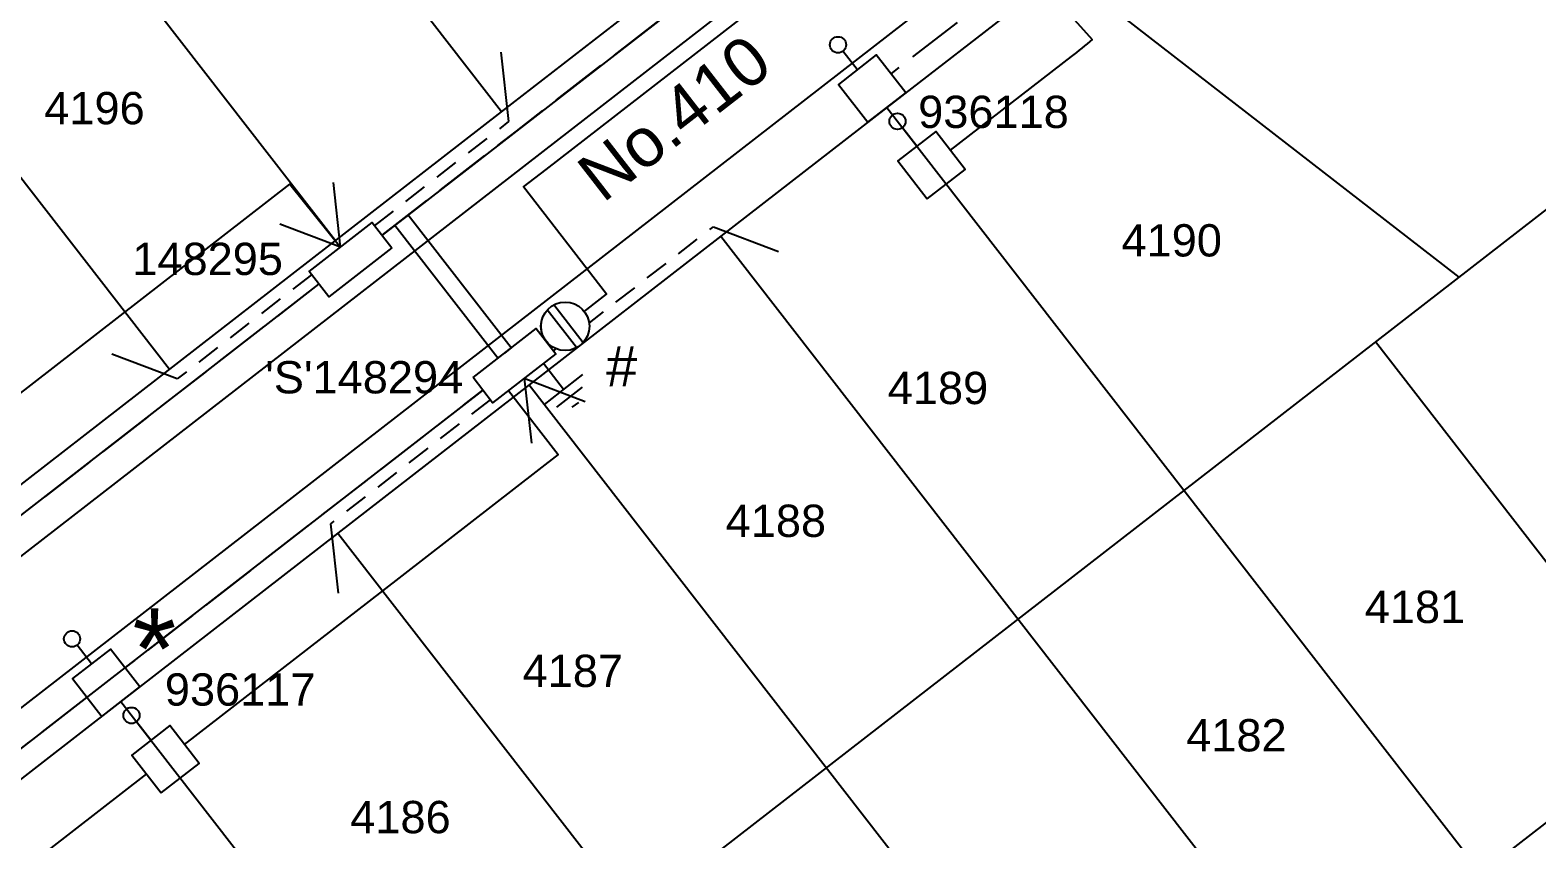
# Model space of a CAD drawing. Header units: metres. Extents: x 292331 to 292798, y 6234101 to 6234674.
# Drawn here: x 292516.1 to 292609.4, y 6234477.3 to 6234527.4 of the extents above; entities that cross this region are included whole.
import ezdxf
from ezdxf.enums import TextEntityAlignment as Align

# ---------------------------------------------------------------- set-up
doc = ezdxf.new("R2010")
doc.units = ezdxf.units.M
doc.header["$LTSCALE"] = 0.7
for name, pattern in [('Cable Exist OH', [1, 1, 0]), ('Dash', [5, 3, -2]), ('IE Trench LV', [6.5, 5, -1.5])]:
    doc.linetypes.add(name, pattern=pattern)
doc.layers.get('0').update_dxf_attribs({"color": 6})
for name, color, linetype in [('_User Miscellaneous1', 3, 'Continuous'), ('_User Miscellaneous4', 7, 'Continuous'), ('_User Miscellaneous7', 150, 'Continuous'), ('_User Miscellaneous8', 7, 'Continuous'), ('Cadastre Developer_SP_NEW', 4, 'Continuous'), ('Cadastre Roads_SP_NEW', 8, 'Continuous'), ('Duct_SP_NEW', 2, 'Continuous'), ('Equip_LV_NEW', 5, 'Continuous'), ('Mains_LV_NEW_R6', 2, 'Continuous'), ('Mains_LV_NEW_T84', 2, 'Continuous'), ('Services_SP_NEW_UG', 2, 'Continuous'), ('SupportsUG_SP_LV_NEW', 2, 'Continuous'), ('SupportsUG_SP_LV_SL_NEW', 2, 'Continuous'), ('Trench_SP_NEW', 2, 'Continuous')]:
    doc.layers.add(name, color=color, linetype=linetype)
doc.layers.add('_User Miscellaneous5', color=7, linetype='Continuous', lineweight=35)
doc.layers.add('_User Notes', color=7, linetype='Continuous', plot=False)
doc.styles.add('ARIAL', font='arial.ttf', dxfattribs={"height": 2})
doc.styles.add('POLE_LABEL', font='arial.ttf')
doc.styles.add('SL_LABEL', font='arial.ttf')
doc.styles.get("Standard").update_dxf_attribs({"font": 'arial.ttf'})
doc.styles.add('style1', font='iso3098b.shx')
doc.linetypes.add('Cable New UG', pattern='A,8,-1,["x",style1,S=3.5,R=0,X=0.35,Y=-1],-3.5', length=12.5)
doc.linetypes.add('Cable Z', pattern='A,8,-1,["Z",Standard,S=2.5,R=0,X=0.35,Y=-1.25],-3.5', length=12.5)

# ---------------------------------------------------------------- blocks, each defined once
blk = doc.blocks.new('*U85')
at = {"layer": 'Services_SP_NEW_UG', "color": 2, "flags": 128}
blk.add_lwpolyline([(15, -0.75), (17.247, 2.934)], dxfattribs=at)
at = {"layer": 'Services_SP_NEW_UG', "color": 2, "linetype": 'Dash', "ltscale": 0.7, "flags": 128}
blk.add_lwpolyline([(2.473, -0.75), (15, -0.75)], dxfattribs=at)
blk = doc.blocks.new('A$C1B2C29DD')
at = {"layer": 'Services_SP_NEW_UG', "color": 2, "flags": 128}
for points in [[(0, 0), (-2.1, 3.444)], [(0, 0), (2.1, 3.444)]]:
    blk.add_lwpolyline(points, dxfattribs=at)
blk = doc.blocks.new('*U87')
at = {"layer": 'Services_SP_NEW_UG', "color": 2, "flags": 128}
blk.add_lwpolyline([(-15, -0.75), (-17.247, 2.934)], dxfattribs=at)
at = {"layer": 'Services_SP_NEW_UG', "color": 2, "linetype": 'Dash', "ltscale": 0.7, "flags": 128}
blk.add_lwpolyline([(-2.473, -0.75), (-15, -0.75)], dxfattribs=at)
blk = doc.blocks.new('*U86')
at = {"layer": 'Services_SP_NEW_UG', "color": 2, "flags": 128}
blk.add_lwpolyline([(-13, -0.75), (-15.247, 2.934)], dxfattribs=at)
at = {"layer": 'Services_SP_NEW_UG', "color": 2, "linetype": 'Dash', "ltscale": 0.7, "flags": 128}
blk.add_lwpolyline([(-2.473, -0.75), (-13, -0.75)], dxfattribs=at)
blk = doc.blocks.new('*U84')
at = {"layer": 'Services_SP_NEW_UG', "color": 2, "flags": 128}
blk.add_lwpolyline([(13, -0.75), (15.247, 2.934)], dxfattribs=at)
at = {"layer": 'Services_SP_NEW_UG', "color": 2, "linetype": 'Dash', "ltscale": 0.7, "flags": 128}
blk.add_lwpolyline([(2.473, -0.75), (13, -0.75)], dxfattribs=at)
blk = doc.blocks.new('*U72')
blk.add_wipeout([(-1.056, -0.443), (-1.18, -0.584), (-1.286, -0.739), (-1.371, -0.906), (-1.435, -1.083), (-1.476, -1.266), (-1.493, -1.453), (-1.487, -1.64), (-1.458, -1.826), (-1.406, -2.006), (-1.331, -2.178), (-1.236, -2.339), (-1.121, -2.488), (-0.988, -2.62), (-0.84, -2.735), (-0.679, -2.831), (-0.506, -2.906), (-0.326, -2.958), (-0.141, -2.987), (0.047, -2.993), (0.233, -2.976), (0.416, -2.935), (0.593, -2.871), (0.76, -2.786), (0.915, -2.681), (1.056, -2.557), (1.18, -2.416), (1.286, -2.261), (1.371, -2.094), (1.435, -1.917), (1.476, -1.734), (1.493, -1.547), (1.487, -1.36), (1.458, -1.174), (1.406, -0.994), (1.331, -0.822), (1.236, -0.661), (1.121, -0.512), (0.988, -0.38), (0.84, -0.265), (0.679, -0.169), (0.506, -0.094), (0.326, -0.042), (0.141, -0.013), (-0.047, -0.007), (-0.233, -0.024), (-0.416, -0.065), (-0.593, -0.129), (-0.76, -0.214), (-0.915, -0.319)])
for p, q in [((-1.479, -1.25), (1.479, -1.25)), ((-1.479, -1.75), (1.479, -1.75))]:
    blk.add_line(p, q)
blk.add_circle((0, -1.5), 1.5)
for tag, flags, p in [('ACTUAL_STATUS', 9, (1.5, 0)), ('OPERATING_VOLTAGE', 9, (1.5, -0.6)), ('ORIENTATION', 9, (1.5, -0.8)), ('STATE', 9, (1.5, -1)), ('CONSTRUCTED_VOLTAGE', 9, (1.5, -0.2)), ('NO_PHASES', 9, (1.5, -0.4)), ('SWITCH_TYPE', 9, (1.5, -1.2)), ('OWNED_BY', 9, (1.5, -1.8)), ('USAGE', 9, (1.5, -1.4)), ('NOTES', 9, (1.5, -1.6)), ('TYPE', 9, (1.5, -2.6)), ('Z', 1, (1.5, -2.8)), ('OPERATED_BY', 9, (1.5, -2)), ('MAINTAINED_BY', 9, (1.5, -2.2)), ('NUMBER_OF_PHASES', 9, (1.5, -2.4))]:
    blk.add_attdef(tag, text='', height=0.2, dxfattribs=dict(flags=flags)).set_placement(p, align=Align.MIDDLE_LEFT)
blk = doc.blocks.new('Earth')
for p, q in [((0, -2.044), (0, 0)), ((-1.5, -2.044), (1.5, -2.044)), ((-1, -2.644), (1, -2.644)), ((-0.25, -3.244), (0.25, -3.244))]:
    blk.add_line(p, q)
blk = doc.blocks.new('*U79')
at = {"layer": '_User Miscellaneous7', "lineweight": -3}
blk.add_lwpolyline([(0, -3.03), (0, -1.58)], dxfattribs=at)
blk.add_lwpolyline([(-1.485, -6), (1.485, -6), (1.485, -3.03), (-1.485, -3.03)], close=True, dxfattribs=at)
blk.add_circle((0, -1.08), 0.5, dxfattribs=at)
at = {"layer": '_User Miscellaneous8', "color": 2, "lineweight": -3}
blk.add_lwpolyline([(-1.485, 0), (1.485, 0), (1.485, 2.97), (-1.485, 2.97)], close=True, dxfattribs=at)
at = {"style": 'POLE_LABEL', "flags": 9}
blk.add_attdef('STRUCTURE_PLANT_NUMBER', text='', height=0.2, dxfattribs=at).set_placement((1.641, 1.727), align=Align.MIDDLE_LEFT)
for tag, flags, p in [('STREET_CODE', 9, (1.641, 1.485)), ('OWNED_BY', 9, (1.641, 1.085)), ('OPERATED_BY', 9, (1.641, 0.885)), ('COLUMN_TYPE', 9, (1.641, 1.285)), ('STATE', 9, (1.641, 0.485)), ('USAGE', 9, (1.641, 0.285)), ('MAINTAINED_BY', 9, (1.641, 0.685)), ('LEGEND', 9, (1.641, 0.085)), ('SUBURB', 9, (1.641, -0.315)), ('STREETNAME', 9, (1.641, -0.515)), ('PARENT', 9, (1.641, -0.115)), ('LOCATION', 9, (1.641, -0.715)), ('NOTES', 9, (1.641, -0.915)), ('Z', 1, (1.641, -1.315)), ('LABEL_ALIGNMENT', 9, (1.641, -1.115))]:
    blk.add_attdef(tag, text='', height=0.2, dxfattribs=dict(flags=flags)).set_placement(p, align=Align.MIDDLE_LEFT)
at = {"layer": '_User Miscellaneous5', "style": 'ARIAL', "flags": 8}
blk.add_attdef('ASSET_NUM', text='', height=2, dxfattribs=at).set_placement((2, 3.485), align=Align.MIDDLE_LEFT)
blk = doc.blocks.new('*U80')
at = {"layer": '_User Miscellaneous8', "color": 2}
blk.add_line((0, 0), (0, 1.45), dxfattribs=at)
blk.add_circle((0, 1.95), 0.5, dxfattribs=at)
for tag, p, flags in [('Z', (0, 0), 1), ('OPERATED_BY', (0, -9.607), 9)]:
    blk.add_attdef(tag, p, '', height=0.2, dxfattribs=dict(flags=flags))
at = {"style": 'SL_LABEL', "flags": 9}
blk.add_attdef('STREET_CODE', text='', height=0.2, dxfattribs=at).set_placement((0, -0.2), align=Align.MIDDLE_LEFT)
at = {"flags": 9}
for tag, p in [('CONSTRUCTED_VOLTAGE', (0, -0.4)), ('CONTROL_TYPE', (0, -0.6)), ('LANTERN_PURPOSE', (0, -0.8)), ('LANTERN_TYPE', (0, -1)), ('OPERATING_VOLTAGE', (0, -1.4)), ('ORIENTATION', (0, -1.6)), ('OWNED_BY', (0, -1.8)), ('NO_PHASES', (0, -1.2)), ('STATE', (0, -2)), ('CEXIST', (0, -2.4)), ('CNEW', (0, -2.6)), ('CNUMBER', (0, -2.8)), ('USAGE', (0, -2.2)), ('CREMOVE', (0, -3)), ('CREPLACE', (0, -3.2)), ('LKINGHEIGHT', (0, -3.4)), ('LBRACKET', (0, -3.6)), ('LBRACKETVOCAB', (0, -3.8)), ('LCATEGORY', (0, -4)), ('LCHARGE1', (0, -4.2)), ('LCHARGE1PERCENT', (0, -4.4)), ('LCHARGE2', (0, -4.6)), ('LCHARGE2PERCENT', (0, -4.8)), ('LCHARGE3', (0, -5)), ('LCHARGE3PERCENT', (0, -5.2)), ('LEXIST', (0, -5.4)), ('LLAMP', (0, -5.6)), ('LLAMPVOCAB', (0, -5.8)), ('LMAST', (0, -6)), ('LMASTVOCAB', (0, -6.2)), ('LNEW', (0, -6.4)), ('LANTNUMBER', (0, -6.6)), ('LOUTREACH', (0, -7)), ('LOUTREACHVOCAB', (0, -7.2)), ('LRATECODE', (0, -7.4)), ('LREMOVE', (0, -7.6)), ('LREPLACE', (0, -7.8)), ('LTYPE', (0, -8)), ('LTYPEVOCAB', (0, -8.2)), ('LEGEND', (0, -8.4)), ('SUBURB', (0, -8.6)), ('STREETNAME', (0, -8.8)), ('LOCATION', (0, -9)), ('NOTES', (0, -9.2)), ('MAINTAINED_BY', (0, -9.863))]:
    blk.add_attdef(tag, text='', height=0.2, dxfattribs=at).set_placement(p, align=Align.MIDDLE_LEFT)
at = {"layer": '_User Notes', "style": 'SL_LABEL', "flags": 8}
blk.add_attdef('ASSET_NUM', text='', height=2.5, dxfattribs=at).set_placement((2, 2), align=Align.MIDDLE_LEFT)
at = {"layer": '_User Notes', "flags": 8}
blk.add_attdef('LNUMBER', text='', height=2.5, dxfattribs=at).set_placement((1.2, -2.8), align=Align.MIDDLE_LEFT)
blk = doc.blocks.new('*U105')
at = {"lineweight": -3}
blk.add_lwpolyline([(-2.475, 2.49), (2.475, 2.49), (2.475, 0.51), (-2.475, 0.51)], close=True, dxfattribs=at)
for tag, flags, p in [('STREET_CODE', 9, (1.5, 3.5)), ('OWNED_BY', 9, (1.5, 3.3)), ('OPERATED_BY', 9, (1.5, 3.1)), ('STATE', 9, (1.5, 2.7)), ('MAINTAINED_BY', 9, (1.5, 2.9)), ('SUPPORT_TYPE', 9, (1.5, 2.5)), ('USAGE', 9, (1.5, 2.3)), ('LEGEND', 9, (1.5, 2.1)), ('PARENT', 9, (1.5, 1.9)), ('Z', 1, (1.5, 0.9)), ('SUBURB', 9, (1.5, 1.7)), ('STREETNAME', 9, (1.5, 1.5)), ('LOCATION', 9, (1.5, 1.3)), ('NOTES', 9, (1.5, 1.1))]:
    blk.add_attdef(tag, text='', height=0.2, dxfattribs=dict(flags=flags)).set_placement(p, align=Align.MIDDLE_LEFT)
at = {"layer": '_User Miscellaneous4', "style": 'ARIAL', "flags": 8}
blk.add_attdef('ASSET_NUM', text='', height=2, dxfattribs=at).set_placement((2, 5.5), align=Align.MIDDLE_LEFT)

msp = doc.modelspace()

# ---------------------------------------------------------------- linework, layer by layer
at = {"layer": 'Cadastre Developer_SP_NEW', "flags": 128}
for points in [[(292568.979, 6234540.655, 0.101616), (292575.732, 6234548.538, 0.102489), (292578.84, 6234558.532), (292579.684, 6234567.172), (292576.091, 6234571.542), (292527.101, 6234576.323, 0.191592), (292511.122, 6234571.706), (292508.537, 6234569.701), (292498.267, 6234561.731), (292455.603, 6234528.628), (292454.895, 6234523.015), (292486.773, 6234481.932), (292492.385, 6234481.224), (292545.319, 6234522.297)], [(292650.139, 6234564.314), (292598.385, 6234569.365), (292594.016, 6234565.773), (292593.172, 6234557.134, -0.111817), (292587.586, 6234540.277, -0.074288), (292580.015, 6234531.122, -0.017897), (292577.806, 6234529.279), (292569.158, 6234522.568), (292558.887, 6234514.599), (292547.036, 6234505.403), (292535.186, 6234496.208), (292521.755, 6234485.786), (292501.213, 6234469.847), (292500.505, 6234464.235), (292532.383, 6234423.152), (292537.995, 6234422.444), (292558.536, 6234438.383), (292617.791, 6234484.36), (292629.642, 6234493.556), (292634.126, 6234497.035, 0.111534), (292646.113, 6234511.596, 0.092589), (292650.486, 6234526.692), (292653.732, 6234559.944)]]:
    msp.add_lwpolyline(points, format="xyb", close=True, dxfattribs=at)
for points in [[(292545.319, 6234522.297), (292508.537, 6234569.701)], [(292498.267, 6234561.731), (292535.049, 6234514.328)], [(292524.778, 6234506.358), (292487.996, 6234553.762)], [(292620.489, 6234537.065), (292619.32, 6234525.092), (292611.251, 6234517.257), (292540.146, 6234462.084)], [(292580.015, 6234531.122), (292604.558, 6234512.064)], [(292569.158, 6234522.568), (292605.94, 6234475.165)], [(292558.887, 6234514.599), (292595.669, 6234467.195)], [(292617.791, 6234484.36), (292599.4, 6234508.062)], [(292547.036, 6234505.403), (292583.818, 6234458)], [(292535.186, 6234496.208), (292571.967, 6234448.804)], [(292521.755, 6234485.786), (292558.536, 6234438.383)]]:
    msp.add_lwpolyline(points, dxfattribs=at)
at = {"layer": 'Cadastre Roads_SP_NEW'}
for points in [[(292485.05, 6234478.444, 0.414214), (292495.573, 6234477.116), (292499.523, 6234480.181, 0.149011), (292501.206, 6234482.562, -0.149011), (292502.888, 6234484.943), (292571.123, 6234537.889), (292571.512, 6234538.196, 0.201868), (292582.324, 6234558.192), (292583.167, 6234566.832, 0.414213), (292576.431, 6234575.025), (292528.747, 6234579.679, 0.191592), (292507.939, 6234573.667), (292454.643, 6234532.312, 0.414214), (292453.05, 6234519.685)], [(292597.033, 6234573.014, 0.414214), (292588.84, 6234566.278), (292588.354, 6234561.302, 0.146602), (292588.907, 6234558.485, -0.161293), (292589.424, 6234555.384, -0.187004), (292576.143, 6234532.424), (292575.662, 6234532.045), (292499.067, 6234472.613, 0.414214), (292497.74, 6234462.089), (292530.66, 6234419.663, 0.414214), (292541.183, 6234418.336), (292545.133, 6234421.401, 0.149011), (292546.815, 6234423.782, -0.149011), (292548.498, 6234426.163), (292636.27, 6234494.269), (292636.872, 6234494.744, 0.201951), (292653.969, 6234526.352), (292657.215, 6234559.604), (292657.215, 6234559.604, 0.414214), (292650.479, 6234567.797)]]:
    msp.add_lwpolyline(points, format="xyb", close=True, dxfattribs=at)
at = {"layer": 'Duct_SP_NEW'}
for p, q in [((292538.718, 6234515.276), (292539.128, 6234515.595)), ((292539.539, 6234515.914), (292539.128, 6234515.595)), ((292545.921, 6234507.689), (292539.539, 6234515.914)), ((292545.099, 6234507.052), (292538.718, 6234515.276)), ((292545.099, 6234507.052), (292545.51, 6234507.37)), ((292545.921, 6234507.689), (292545.51, 6234507.37))]:
    msp.add_line(p, q, dxfattribs=at)
at = {"layer": 'Mains_LV_NEW_R6', "color": 2, "linetype": 'Cable Z', "flags": 128}
msp.add_lwpolyline([(292578.554, 6234530.497), (292581.883, 6234526.786, -0.009471), (292580.565, 6234525.723), (292573.09, 6234519.923)], format="xyb", dxfattribs=at)
for points in [[(292491.195, 6234485.996), (292532.22, 6234517.829), (292535.361, 6234513.925)], [(292545.755, 6234505.054), (292548.826, 6234501.096), (292537.944, 6234492.652), (292525.686, 6234483.141)], [(292523.34, 6234481.321), (292505.444, 6234467.435), (292505.203, 6234465.521), (292519.089, 6234447.625)]]:
    msp.add_lwpolyline(points, dxfattribs=at)
at = {"layer": 'Mains_LV_NEW_T84', "color": 2, "linetype": 'Cable New UG', "flags": 128}
for points in [[(292435.478, 6234582.988), (292440.367, 6234570.426, 0.01908), (292443.222, 6234563.847, 0.0202), (292446.78, 6234557.14), (292451.889, 6234548.387), (292461.935, 6234535.439), (292454.193, 6234529.432), (292453.329, 6234522.587), (292485.969, 6234480.522), (292492.814, 6234479.658), (292534.013, 6234511.626)], [(292548.072, 6234508.106), (292551.825, 6234511.017), (292546.676, 6234517.654), (292548.078, 6234518.742), (292571.737, 6234537.1, 0.009469), (292572.63, 6234537.821, 0.009469)]]:
    msp.add_lwpolyline(points, format="xyb", dxfattribs=at)
for points in [[(292574.166, 6234543.599), (292570.337, 6234539.811), (292537.923, 6234514.66)], [(292544.162, 6234505.071), (292534.266, 6234497.393), (292520.835, 6234486.971), (292499.803, 6234470.652), (292498.939, 6234463.806), (292531.578, 6234421.742), (292538.424, 6234420.878), (292559.456, 6234437.198), (292582.783, 6234455.297)]]:
    msp.add_lwpolyline(points, dxfattribs=at)
at = {"layer": 'Trench_SP_NEW', "linetype": 'IE Trench LV', "flags": 128}
for points in [[(292537.923, 6234514.66), (292546.239, 6234521.112), (292569.898, 6234539.47, 0.078734), (292575.746, 6234545.7)], [(292577.105, 6234530.634, -0.001786), (292576.887, 6234530.464), (292569.412, 6234524.664)]]:
    msp.add_lwpolyline(points, format="xyb", dxfattribs=at)
for points in [[(292487.181, 6234480.369), (292492.814, 6234479.658), (292534.013, 6234511.626)], [(292544.162, 6234505.071), (292522.008, 6234487.882)], [(292542.957, 6234504.136), (292544.162, 6234505.071)], [(292519.662, 6234486.061), (292499.803, 6234470.652), (292498.939, 6234463.806), (292514.348, 6234443.947)]]:
    msp.add_lwpolyline(points, dxfattribs=at)

# ---------------------------------------------------------------- block references
at = {"layer": 'Services_SP_NEW_UG'}
for name, p, rotation in [('*U84', (292535.049, 6234514.328), 37.80905059783542), ('*U87', (292547.036, 6234505.403), 217.809041221984), ('*U86', (292535.049, 6234514.328), 37.80905059225541), ('*U85', (292547.036, 6234505.403), 217.8090412238585)]:
    msp.add_blockref(name, p, dxfattribs=dict(at, rotation=rotation))
at = {"layer": 'Services_SP_NEW_UG', "color": 2}
for p, rotation in [((292535.361, 6234513.925), 37.80905059082111), ((292546.724, 6234505.806), 217.8090412108978)]:
    msp.add_blockref('A$C1B2C29DD', p, dxfattribs=dict(at, rotation=rotation))
at = {"layer": 'SupportsUG_SP_LV_NEW'}
ref = msp.add_blockref('*U105', (292535.049, 6234514.328), dxfattribs=dict(at, rotation=217.8090506021864))
ref.add_attrib('ASSET_NUM_001', '148295', (292522.467, 6234512.199), dxfattribs={"layer": '_User Miscellaneous4', "height": 2, "style": 'ARIAL'})
at = {"layer": 'SupportsUG_SP_LV_SL_NEW', "ltscale": 0.5}
for p, rotation in [((292567.337, 6234524.915), 37.80903286378245), ((292519.934, 6234488.133), 37.80903286023379)]:
    msp.add_blockref('*U80', p, dxfattribs=dict(at, rotation=rotation))
ref = msp.add_blockref('*U79', (292569.158, 6234522.568), dxfattribs=dict(at, rotation=37.80903286378245))
ref.add_attrib('ASSET_NUM_001', '936118', (292571.106, 6234521.303), dxfattribs={"layer": '_User Miscellaneous5', "height": 2, "style": 'ARIAL'})
ref = msp.add_blockref('*U79', (292521.755, 6234485.786), dxfattribs=dict(at, rotation=37.80903286023379))
ref.add_attrib('ASSET_NUM_001', '936117', (292524.481, 6234485.539), dxfattribs={"layer": '_User Miscellaneous5', "height": 2, "style": 'ARIAL'})

# ---------------------------------------------------------------- texts
at = {"layer": '_User Miscellaneous1', "color": 7, "insert": (292523.834, 6234489.062), "char_height": 5, "attachment_point": 5, "style": 'ARIAL'}
msp.add_mtext_dynamic_manual_height_columns('{\\C3;*}', width=5, gutter_width=4, heights=[0], dxfattribs=at)
at = {"layer": 'Cadastre Developer_SP_NEW', "color": 4, "style": 'ARIAL'}
for s, p in [('4196', (292517.018, 6234521.533)), ('4190', (292583.688, 6234513.347)), ('4189', (292569.222, 6234504.208)), ('4188', (292559.19, 6234495.984)), ('4181', (292598.746, 6234490.653)), ('4187', (292546.623, 6234486.693)), ('4182', (292587.696, 6234482.704)), ('4186', (292535.955, 6234477.64))]:
    msp.add_text(s, height=2, dxfattribs=at).set_placement(p)
at = {"layer": 'Cadastre Roads_SP_NEW', "color": 2, "style": 'ARIAL'}
msp.add_text('No.410', height=3, rotation=37.80905, dxfattribs=at).set_placement((292551.586, 6234516.614))

# ---------------------------------------------------------------- next in the draw order: block references
at = {"layer": 'Equip_LV_NEW', "linetype": 'Cable Exist OH', "lineweight": 0, "rotation": 127.8090525371451}
msp.add_blockref('*U72', (292548.072, 6234508.106), dxfattribs=at)

# ---------------------------------------------------------------- next in the draw order: block references
at = {"layer": 'Equip_LV_NEW', "linetype": 'Cable Exist OH', "lineweight": 0, "rotation": 37.80905252439752}
msp.add_blockref('Earth', (292547.909, 6234506.726), dxfattribs=at)
at = {"layer": 'SupportsUG_SP_LV_NEW'}
ref = msp.add_blockref('*U105', (292547.036, 6234505.403), dxfattribs=dict(at, rotation=37.80905253329562))
ref.add_attrib('ASSET_NUM_001', "'S'148294", (292530.693, 6234504.871), dxfattribs={"layer": '_User Miscellaneous4', "height": 2, "style": 'ARIAL'})

# ---------------------------------------------------------------- next in the draw order: texts
at = {"layer": '_User Miscellaneous1', "color": 7, "insert": (292551.783, 6234507.797), "char_height": 2.5, "attachment_point": 1, "rotation": 0.15861, "style": 'ARIAL'}
msp.add_mtext_dynamic_manual_height_columns('{\\C3;#}', width=5, gutter_width=10, heights=[0], dxfattribs=at)

doc.saveas('drawing.dxf')
